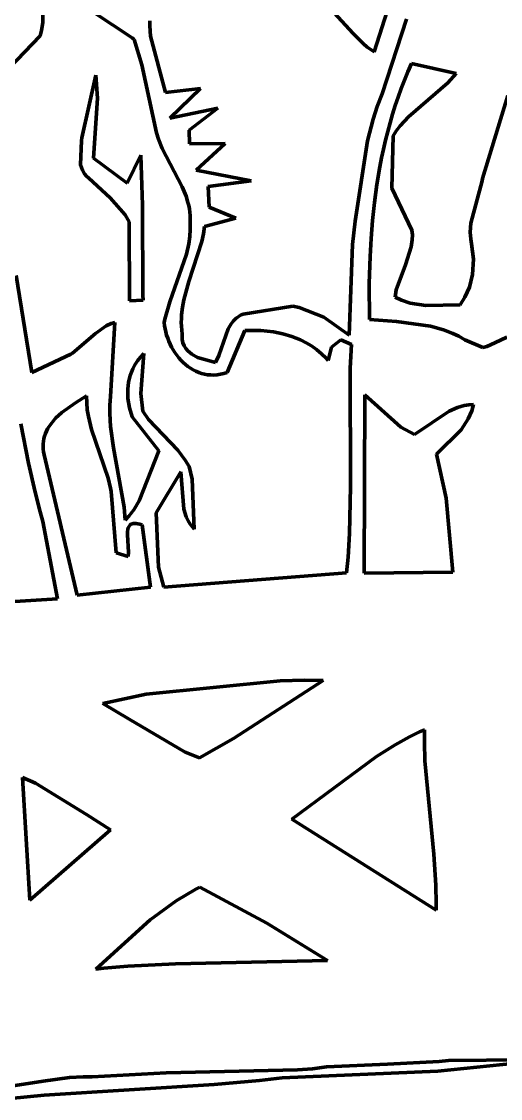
# Model space of a CAD drawing. Header units: millimetres. Extents: x 0 to 12.5, y 0 to 14.6.
# Drawn here: x 5.215 to 6.205, y 7.546 to 9.776 of the extents above; entities that cross this region are included whole.
import ezdxf

# ---------------------------------------------------------------- set-up
doc = ezdxf.new("R2010")
doc.units = ezdxf.units.MM
doc.layers.add('color#131313ff', color=7, linetype='CONTINUOUS', lineweight=100)
doc.layers.add('color#fcfcfcff', color=7, linetype='CONTINUOUS', lineweight=100)

msp = doc.modelspace()

# ---------------------------------------------------------------- linework, layer by layer
at = {"layer": 'color#131313ff'}
for p, q in [((5.2578, 9.8465), (5.2583, 9.7735)), ((5.976, 9.8141), (5.9441, 9.7132)), ((5.4434, 9.7421), (5.362, 9.796)), ((5.9006, 9.7512), (5.861, 9.7934)), ((5.2583, 9.7735), (5.256, 9.757)), ((5.48, 9.7771), (5.4797, 9.7665)), ((5.4797, 9.7665), (5.481, 9.7455)), ((5.9607, 9.6261), (6.0109, 9.7809)), ((5.2533, 9.7461), (5.1733, 9.6623)), ((5.256, 9.757), (5.2533, 9.7461)), ((5.4473, 9.7388), (5.4434, 9.7421)), ((5.481, 9.7455), (5.5123, 9.6288)), ((5.9209, 9.7304), (5.9006, 9.7512)), ((5.4635, 9.6863), (5.4473, 9.7388)), ((5.9297, 9.7229), (5.9209, 9.7304)), ((5.9392, 9.7162), (5.9297, 9.7229)), ((5.9441, 9.7132), (5.9392, 9.7162)), ((5.4934, 9.5451), (5.4635, 9.6863)), ((6.0212, 9.689), (6.0137, 9.6717)), ((6.1134, 9.6678), (6.0212, 9.689)), ((5.3393, 9.535), (5.3683, 9.6646)), ((5.3683, 9.6646), (5.3714, 9.6173)), ((6.0066, 9.6544), (5.9998, 9.6369)), ((6.0137, 9.6717), (6.0066, 9.6544)), ((6.0964, 9.649), (6.1134, 9.6678)), ((5.5123, 9.6288), (5.5848, 9.6371)), ((5.5848, 9.6371), (5.5215, 9.5753)), ((5.9998, 9.6369), (5.9935, 9.6193)), ((6.015, 9.5784), (6.0964, 9.649)), ((5.3714, 9.6173), (5.3637, 9.493)), ((5.9502, 9.6), (5.9607, 9.6261)), ((5.9935, 9.6193), (5.9876, 9.6016)), ((6.2204, 9.6223), (6.168, 9.4508)), ((5.5215, 9.5753), (5.6206, 9.5965)), ((5.6206, 9.5965), (5.5615, 9.5507)), ((5.9415, 9.5735), (5.9502, 9.6)), ((5.9876, 9.6016), (5.982, 9.5838)), ((5.9301, 9.5285), (5.9415, 9.5735)), ((5.9768, 9.5659), (5.9719, 9.5479)), ((5.982, 9.5838), (5.9768, 9.5659)), ((5.9978, 9.56), (6.015, 9.5784)), ((5.4976, 9.5321), (5.4934, 9.5451)), ((5.5615, 9.5507), (5.5618, 9.5224)), ((5.9719, 9.5479), (5.9674, 9.5298)), ((5.983, 9.5394), (5.9901, 9.55)), ((5.9901, 9.55), (5.9978, 9.56)), ((5.3368, 9.4793), (5.3386, 9.5292)), ((5.3386, 9.5292), (5.3393, 9.535)), ((5.5055, 9.5131), (5.4976, 9.5321)), ((5.5618, 9.5224), (5.6355, 9.5229)), ((5.6355, 9.5229), (5.5759, 9.4678)), ((5.9049, 9.3627), (5.9301, 9.5285)), ((5.9674, 9.5298), (5.9632, 9.5117)), ((5.9805, 9.4305), (5.983, 9.5394)), ((5.4327, 9.4413), (5.4614, 9.4989)), ((5.4614, 9.4989), (5.4646, 9.3956)), ((5.5471, 9.4333), (5.5055, 9.5131)), ((5.9632, 9.5117), (5.9593, 9.4934)), ((5.3404, 9.4679), (5.3368, 9.4793)), ((5.3637, 9.493), (5.4327, 9.4413)), ((5.9558, 9.4751), (5.9496, 9.4383)), ((5.9593, 9.4934), (5.9558, 9.4751)), ((5.3449, 9.4602), (5.3404, 9.4679)), ((5.349, 9.4555), (5.3449, 9.4602)), ((5.3539, 9.4513), (5.349, 9.4555)), ((5.5759, 9.4678), (5.6893, 9.4459)), ((5.3978, 9.4104), (5.3539, 9.4513)), ((5.5548, 9.4144), (5.5471, 9.4333)), ((5.6893, 9.4459), (5.6007, 9.4345)), ((5.6007, 9.4345), (5.6029, 9.3911)), ((5.9496, 9.4383), (5.9445, 9.4013)), ((6.0221, 9.3441), (5.9805, 9.4305)), ((6.1671, 9.4461), (6.1441, 9.3585)), ((6.168, 9.4508), (6.1671, 9.4461)), ((5.4287, 9.3756), (5.3978, 9.4104)), ((5.5588, 9.4014), (5.5548, 9.4144)), ((5.4646, 9.3956), (5.4655, 9.2094)), ((5.5603, 9.3948), (5.5588, 9.4014)), ((5.5616, 9.3881), (5.5603, 9.3948)), ((5.5626, 9.3813), (5.5616, 9.3881)), ((5.6029, 9.3911), (5.6579, 9.3685)), ((5.9445, 9.4013), (5.9405, 9.3641)), ((5.437, 9.3608), (5.4287, 9.3756)), ((5.5632, 9.3744), (5.5626, 9.3813)), ((5.5634, 9.3674), (5.5632, 9.3744)), ((5.5632, 9.3603), (5.5634, 9.3674)), ((5.6579, 9.3685), (5.5931, 9.3515)), ((5.9405, 9.3641), (5.9375, 9.3268)), ((5.4381, 9.1973), (5.437, 9.3608)), ((5.5625, 9.3304), (5.5635, 9.3452)), ((5.5635, 9.3527), (5.5632, 9.3603)), ((5.5635, 9.3452), (5.5635, 9.3527)), ((5.5931, 9.3515), (5.5906, 9.3359)), ((5.8991, 9.3141), (5.9049, 9.3627)), ((6.023, 9.334), (6.0221, 9.3441)), ((6.1441, 9.3585), (6.1427, 9.3397)), ((5.5605, 9.3158), (5.5625, 9.3304)), ((5.5872, 9.3205), (5.5608, 9.2374)), ((5.5906, 9.3359), (5.5872, 9.3205)), ((5.9375, 9.3268), (5.9354, 9.2894)), ((6.0207, 9.3096), (6.0228, 9.3241)), ((6.0228, 9.3241), (6.023, 9.334)), ((6.1427, 9.3397), (6.1436, 9.3254)), ((6.1436, 9.3254), (6.1453, 9.3157)), ((5.5557, 9.2941), (5.5605, 9.3158)), ((5.892, 9.1264), (5.8991, 9.3141)), ((6.0084, 9.2719), (6.0207, 9.3096)), ((6.1453, 9.3157), (6.1491, 9.2836)), ((5.5215, 9.1955), (5.5557, 9.2941)), ((5.9354, 9.2894), (5.9338, 9.2333)), ((6.1491, 9.2836), (6.1473, 9.2519)), ((5.9897, 9.22), (6.0084, 9.2719)), ((6.1473, 9.2519), (6.1408, 9.2256)), ((5.2035, 9.2499), (5.2361, 9.0493)), ((5.5608, 9.2374), (5.5503, 9.1994)), ((5.9338, 9.2333), (5.9342, 9.1587)), ((5.4655, 9.2094), (5.4663, 9.1991)), ((5.9872, 9.2053), (5.9897, 9.22)), ((6.1408, 9.2256), (6.1317, 9.2048)), ((5.4663, 9.1991), (5.4381, 9.1973)), ((5.5112, 9.1598), (5.5215, 9.1955)), ((5.5503, 9.1994), (5.5474, 9.1841)), ((5.6732, 9.17), (5.7757, 9.1863)), ((5.7757, 9.1863), (5.7891, 9.1834)), ((6.0002, 9.1989), (5.9872, 9.2053)), ((6.0181, 9.1929), (6.0002, 9.1989)), ((6.0506, 9.1878), (6.0181, 9.1929)), ((6.1218, 9.189), (6.0506, 9.1878)), ((6.1317, 9.2048), (6.1218, 9.189)), ((5.5456, 9.1685), (5.5451, 9.1607)), ((5.5474, 9.1841), (5.5456, 9.1685)), ((5.6585, 9.1616), (5.6618, 9.164)), ((5.6618, 9.164), (5.6653, 9.1663)), ((5.6653, 9.1663), (5.6691, 9.1683)), ((5.6691, 9.1683), (5.6732, 9.17)), ((5.7891, 9.1834), (5.84, 9.1636)), ((5.84, 9.1636), (5.892, 9.1264)), ((5.3673, 9.1299), (5.3893, 9.1456)), ((5.3893, 9.1456), (5.4001, 9.1504)), ((5.4078, 9.1527), (5.3985, 8.9998)), ((5.4001, 9.1504), (5.4078, 9.1527)), ((5.5096, 9.1525), (5.5112, 9.1598)), ((5.5104, 9.146), (5.5096, 9.1525)), ((5.5115, 9.1395), (5.5104, 9.146)), ((5.5451, 9.1607), (5.545, 9.1528)), ((5.545, 9.1528), (5.5452, 9.1448)), ((5.5452, 9.1448), (5.5458, 9.1367)), ((5.6417, 9.1397), (5.6478, 9.15)), ((5.6478, 9.15), (5.6527, 9.1561)), ((5.6527, 9.1561), (5.6585, 9.1616)), ((5.9342, 9.1587), (5.9902, 9.1547)), ((5.9902, 9.1547), (6.0601, 9.1451)), ((6.0601, 9.1451), (6.0871, 9.1377)), ((5.3198, 9.0891), (5.3673, 9.1299)), ((5.5129, 9.133), (5.5115, 9.1395)), ((5.5147, 9.1266), (5.5129, 9.133)), ((5.5168, 9.1202), (5.5147, 9.1266)), ((5.5192, 9.114), (5.5168, 9.1202)), ((5.5458, 9.1367), (5.5468, 9.1286)), ((5.5468, 9.1286), (5.5465, 9.1247)), ((5.5465, 9.1247), (5.5466, 9.1209)), ((5.5466, 9.1209), (5.5469, 9.1173)), ((5.6225, 9.0845), (5.6417, 9.1397)), ((5.6762, 9.136), (5.6398, 9.0493)), ((5.7092, 9.1359), (5.6762, 9.136)), ((5.7354, 9.1332), (5.7092, 9.1359)), ((5.7547, 9.1293), (5.7354, 9.1332)), ((5.7734, 9.1238), (5.7547, 9.1293)), ((5.7914, 9.1166), (5.7734, 9.1238)), ((6.0871, 9.1377), (6.1066, 9.1302)), ((6.1066, 9.1302), (6.1193, 9.1242)), ((6.1193, 9.1242), (6.1315, 9.1171)), ((6.1937, 9.1104), (6.2181, 9.1223)), ((5.522, 9.1078), (5.5192, 9.114)), ((5.525, 9.1018), (5.522, 9.1078)), ((5.5283, 9.096), (5.525, 9.1018)), ((5.5319, 9.0904), (5.5283, 9.096)), ((5.5469, 9.1173), (5.5475, 9.1138)), ((5.5475, 9.1138), (5.5484, 9.1105)), ((5.5484, 9.1105), (5.551, 9.1044)), ((5.551, 9.1044), (5.5545, 9.0988)), ((5.5545, 9.0988), (5.5588, 9.0939)), ((5.803, 9.1108), (5.7914, 9.1166)), ((5.8141, 9.1041), (5.803, 9.1108)), ((5.8247, 9.0966), (5.8141, 9.1041)), ((5.8349, 9.0881), (5.8247, 9.0966)), ((5.8554, 9.1013), (5.849, 9.0737)), ((5.8748, 9.1169), (5.8554, 9.1013)), ((5.8971, 9.1072), (5.8748, 9.1169)), ((5.8943, 9.0583), (5.8971, 9.1072)), ((6.1315, 9.1171), (6.1686, 9.1011)), ((6.1686, 9.1011), (6.177, 9.1033)), ((6.177, 9.1033), (6.1937, 9.1104)), ((5.2361, 9.0493), (5.3164, 9.0871)), ((5.3164, 9.0871), (5.3198, 9.0891)), ((5.4491, 9.0651), (5.4545, 9.0733)), ((5.4545, 9.0733), (5.4606, 9.081)), ((5.4606, 9.081), (5.4677, 9.0883)), ((5.4677, 9.0883), (5.4616, 9.0058)), ((5.5358, 9.0849), (5.5319, 9.0904)), ((5.5399, 9.0797), (5.5358, 9.0849)), ((5.5443, 9.0748), (5.5399, 9.0797)), ((5.5489, 9.0701), (5.5443, 9.0748)), ((5.5588, 9.0939), (5.5666, 9.0874)), ((5.5666, 9.0874), (5.5787, 9.0805)), ((5.5787, 9.0805), (5.6157, 9.0699)), ((5.6157, 9.0699), (5.6225, 9.0845)), ((5.8444, 9.0787), (5.8349, 9.0881)), ((5.849, 9.0737), (5.8444, 9.0787)), ((5.4395, 9.0432), (5.4447, 9.0566)), ((5.4447, 9.0566), (5.4491, 9.0651)), ((5.5538, 9.0658), (5.5489, 9.0701)), ((5.5588, 9.0618), (5.5538, 9.0658)), ((5.5641, 9.0581), (5.5588, 9.0618)), ((5.5696, 9.0548), (5.5641, 9.0581)), ((5.5752, 9.0518), (5.5696, 9.0548)), ((5.581, 9.0493), (5.5752, 9.0518)), ((5.8947, 8.8134), (5.8943, 9.0583)), ((5.4343, 9.0149), (5.436, 9.0292)), ((5.436, 9.0292), (5.4395, 9.0432)), ((5.587, 9.0473), (5.581, 9.0493)), ((5.5932, 9.0457), (5.587, 9.0473)), ((5.5995, 9.0446), (5.5932, 9.0457)), ((5.6059, 9.044), (5.5995, 9.0446)), ((5.6125, 9.0439), (5.6059, 9.044)), ((5.6192, 9.0444), (5.6125, 9.0439)), ((5.626, 9.0454), (5.6192, 9.0444)), ((5.6329, 9.0471), (5.626, 9.0454)), ((5.6398, 9.0493), (5.6329, 9.0471)), ((5.4345, 8.9955), (5.4343, 9.0149)), ((5.3258, 8.9867), (5.2977, 8.9662)), ((5.3491, 9.0008), (5.3258, 8.9867)), ((5.3493, 8.9863), (5.3491, 9.0008)), ((5.3506, 8.9721), (5.3493, 8.9863)), ((5.3985, 8.9998), (5.3972, 8.9818)), ((5.4375, 8.9761), (5.4345, 8.9955)), ((5.4616, 9.0058), (5.4655, 8.9688)), ((5.9247, 9.0027), (5.9229, 8.6341)), ((5.9988, 8.9357), (5.9247, 9.0027)), ((5.2977, 8.9662), (5.2851, 8.9543)), ((5.3528, 8.9582), (5.3506, 8.9721)), ((5.3972, 8.9818), (5.3971, 8.964)), ((5.3971, 8.964), (5.3987, 8.9374)), ((5.4432, 8.9572), (5.4375, 8.9761)), ((5.4655, 8.9688), (5.477, 8.9518)), ((6.0992, 8.969), (6.0273, 8.9207)), ((6.1165, 8.9768), (6.0992, 8.969)), ((6.1301, 8.9808), (6.1165, 8.9768)), ((6.1397, 8.9824), (6.1301, 8.9808)), ((6.1385, 8.9531), (6.1457, 8.9696)), ((6.1496, 8.983), (6.1397, 8.9824)), ((6.1457, 8.9696), (6.1496, 8.983)), ((5.2287, 8.8617), (5.2129, 8.9429)), ((5.2777, 8.9459), (5.2713, 8.9369)), ((5.2851, 8.9543), (5.2777, 8.9459)), ((5.3595, 8.9309), (5.3528, 8.9582)), ((5.4985, 8.887), (5.4432, 8.9572)), ((5.477, 8.9518), (5.5375, 8.8883)), ((6.1241, 8.9306), (6.1385, 8.9531)), ((5.2621, 8.9175), (5.2607, 8.9124)), ((5.2638, 8.9226), (5.2621, 8.9175)), ((5.266, 8.9275), (5.2638, 8.9226)), ((5.2685, 8.9323), (5.266, 8.9275)), ((5.2713, 8.9369), (5.2685, 8.9323)), ((5.3937, 8.8303), (5.3595, 8.9309)), ((5.3987, 8.9374), (5.4049, 8.8934)), ((6.0273, 8.9207), (5.9988, 8.9357)), ((6.0729, 8.8802), (6.1241, 8.9306)), ((5.2591, 8.9017), (5.259, 8.8962)), ((5.259, 8.8962), (5.2593, 8.8905)), ((5.2597, 8.9071), (5.2591, 8.9017)), ((5.2607, 8.9124), (5.2597, 8.9071)), ((5.2593, 8.8905), (5.2602, 8.8848)), ((5.2602, 8.8848), (5.2616, 8.8789)), ((5.2616, 8.8789), (5.3299, 8.5885)), ((5.4049, 8.8934), (5.427, 8.7704)), ((5.4577, 8.7837), (5.4985, 8.887)), ((5.5375, 8.8883), (5.5532, 8.868)), ((6.093, 8.7887), (6.0729, 8.8802)), ((5.2425, 8.8011), (5.2287, 8.8617)), ((5.5532, 8.868), (5.561, 8.8546)), ((5.561, 8.8546), (5.5676, 8.8283)), ((5.3985, 8.8096), (5.3937, 8.8303)), ((5.5442, 8.8434), (5.4931, 8.7587)), ((5.5505, 8.7662), (5.5442, 8.8434)), ((5.5676, 8.8283), (5.5717, 8.7247)), ((5.3997, 8.8026), (5.3985, 8.8096)), ((5.8929, 8.7156), (5.8947, 8.8134)), ((5.2528, 8.7609), (5.2425, 8.8011)), ((5.4102, 8.6756), (5.3997, 8.8026)), ((5.4465, 8.7649), (5.4577, 8.7837)), ((6.1065, 8.6357), (6.093, 8.7887)), ((5.427, 8.7704), (5.429, 8.7438)), ((5.4365, 8.7518), (5.4465, 8.7649)), ((5.5553, 8.7501), (5.5505, 8.7662)), ((5.2583, 8.7409), (5.2528, 8.7609)), ((5.2887, 8.5809), (5.2583, 8.7409)), ((5.429, 8.7438), (5.4365, 8.7518)), ((5.4931, 8.7587), (5.4976, 8.6464)), ((5.5589, 8.7424), (5.5553, 8.7501)), ((5.5633, 8.735), (5.5589, 8.7424)), ((5.4337, 8.7192), (5.4334, 8.7128)), ((5.4346, 8.7249), (5.4337, 8.7192)), ((5.4353, 8.7275), (5.4346, 8.7249)), ((5.4363, 8.7298), (5.4353, 8.7275)), ((5.4376, 8.7318), (5.4363, 8.7298)), ((5.4391, 8.7335), (5.4376, 8.7318)), ((5.4409, 8.7349), (5.4391, 8.7335)), ((5.443, 8.7359), (5.4409, 8.7349)), ((5.4455, 8.7366), (5.443, 8.7359)), ((5.4484, 8.7369), (5.4455, 8.7366)), ((5.4516, 8.7367), (5.4484, 8.7369)), ((5.4553, 8.7361), (5.4516, 8.7367)), ((5.4594, 8.7351), (5.4553, 8.7361)), ((5.4639, 8.7335), (5.4594, 8.7351)), ((5.4812, 8.605), (5.4639, 8.7335)), ((5.5686, 8.728), (5.5633, 8.735)), ((5.5717, 8.7247), (5.5686, 8.728)), ((5.4334, 8.7128), (5.4358, 8.6775)), ((5.8898, 8.6668), (5.8929, 8.7156)), ((5.4354, 8.6682), (5.4102, 8.6756)), ((5.4358, 8.6775), (5.4354, 8.6682)), ((5.8866, 8.6343), (5.8898, 8.6668)), ((5.4976, 8.6464), (5.5091, 8.605)), ((5.5091, 8.605), (5.8866, 8.6343)), ((5.9229, 8.6341), (6.1065, 8.6357)), ((5.3299, 8.5885), (5.4812, 8.605)), ((5.1534, 8.5725), (5.2887, 8.5809)), ((5.7495, 8.411), (5.4721, 8.3831)), ((5.653, 8.2915), (5.8382, 8.4115)), ((5.8001, 8.4123), (5.7495, 8.411)), ((5.8382, 8.4115), (5.8001, 8.4123)), ((5.4721, 8.3831), (5.3824, 8.3638)), ((5.3824, 8.3638), (5.437, 8.3317)), ((5.437, 8.3317), (5.5531, 8.2633)), ((6.0172, 8.2949), (5.9872, 8.2783)), ((6.0378, 8.305), (6.0172, 8.2949)), ((6.0483, 8.3097), (6.0378, 8.305)), ((6.0478, 8.2838), (6.0483, 8.3097)), ((5.5823, 8.2512), (5.653, 8.2915)), ((5.9872, 8.2783), (5.9485, 8.2541)), ((6.0486, 8.2451), (6.0478, 8.2838)), ((5.5531, 8.2633), (5.5823, 8.2512)), ((5.9485, 8.2541), (5.7737, 8.1246)), ((6.067, 8.0523), (6.0486, 8.2451)), ((5.2162, 8.2108), (5.2318, 7.9567)), ((5.2432, 8.1993), (5.2162, 8.2108)), ((5.3491, 8.1342), (5.2432, 8.1993)), ((5.3985, 8.1025), (5.3491, 8.1342)), ((5.7737, 8.1246), (6.072, 7.9364)), ((5.2318, 7.9567), (5.3985, 8.1025)), ((6.0715, 7.988), (6.067, 8.0523)), ((5.5832, 7.9839), (5.5749, 7.9795)), ((5.7219, 7.9095), (5.5832, 7.9839)), ((6.0722, 7.9493), (6.0715, 7.988)), ((5.5749, 7.9795), (5.5344, 7.9552)), ((5.5344, 7.9552), (5.4806, 7.9165)), ((6.072, 7.9364), (6.0722, 7.9493)), ((5.4806, 7.9165), (5.3683, 7.8143)), ((5.8472, 7.8322), (5.7219, 7.9095)), ((5.4342, 7.8203), (5.5332, 7.8248)), ((5.5332, 7.8248), (5.8472, 7.8322)), ((5.3683, 7.8143), (5.3848, 7.8161)), ((5.3848, 7.8161), (5.4342, 7.8203)), ((6.0974, 7.6253), (6.0781, 7.6227)), ((6.2541, 7.6263), (6.0974, 7.6253)), ((5.7853, 7.6054), (5.5139, 7.5993)), ((5.7534, 7.5889), (6.0759, 7.6026)), ((5.8165, 7.6079), (5.7853, 7.6054)), ((5.8454, 7.612), (5.8165, 7.6079)), ((5.9714, 7.6175), (5.8454, 7.612)), ((6.0781, 7.6227), (5.9714, 7.6175)), ((6.0759, 7.6026), (6.272, 7.6233)), ((5.259, 7.5824), (5.1218, 7.5606)), ((5.314, 7.5896), (5.259, 7.5824)), ((5.3417, 7.5911), (5.314, 7.5896)), ((5.3603, 7.5911), (5.3417, 7.5911)), ((5.5139, 7.5993), (5.3603, 7.5911)), ((5.6132, 7.5752), (5.7068, 7.5835)), ((5.7068, 7.5835), (5.7534, 7.5889)), ((5.2614, 7.553), (5.6132, 7.5752)), ((5.1913, 7.5464), (5.2614, 7.553))]:
    msp.add_line(p, q, dxfattribs=at)
at = {"layer": 'color#fcfcfcff'}
for p, q in [((5.2583, 9.7735), (5.2578, 9.8465)), ((5.9441, 9.7132), (5.976, 9.8141)), ((5.362, 9.796), (5.4434, 9.7421)), ((5.861, 9.7934), (5.9006, 9.7512)), ((5.256, 9.757), (5.2583, 9.7735)), ((5.4797, 9.7665), (5.48, 9.7771)), ((5.481, 9.7455), (5.4797, 9.7665)), ((6.0109, 9.7809), (5.9607, 9.6261)), ((5.1733, 9.6623), (5.2533, 9.7461)), ((5.2533, 9.7461), (5.256, 9.757)), ((5.4434, 9.7421), (5.4473, 9.7388)), ((5.5123, 9.6288), (5.481, 9.7455)), ((5.9006, 9.7512), (5.9209, 9.7304)), ((5.4473, 9.7388), (5.4635, 9.6863)), ((5.9209, 9.7304), (5.9297, 9.7229)), ((5.9297, 9.7229), (5.9392, 9.7162)), ((5.9392, 9.7162), (5.9441, 9.7132)), ((5.4635, 9.6863), (5.4934, 9.5451)), ((6.0137, 9.6717), (6.0212, 9.689)), ((6.0212, 9.689), (6.1134, 9.6678)), ((5.3683, 9.6646), (5.3393, 9.535)), ((5.3714, 9.6173), (5.3683, 9.6646)), ((5.9998, 9.6369), (6.0066, 9.6544)), ((6.0066, 9.6544), (6.0137, 9.6717)), ((6.1134, 9.6678), (6.0964, 9.649)), ((5.5848, 9.6371), (5.5123, 9.6288)), ((5.5215, 9.5753), (5.5848, 9.6371)), ((5.9935, 9.6193), (5.9998, 9.6369)), ((6.0964, 9.649), (6.015, 9.5784)), ((5.3637, 9.493), (5.3714, 9.6173)), ((5.9607, 9.6261), (5.9502, 9.6)), ((5.9876, 9.6016), (5.9935, 9.6193)), ((6.168, 9.4508), (6.2204, 9.6223)), ((5.6206, 9.5965), (5.5215, 9.5753)), ((5.5615, 9.5507), (5.6206, 9.5965)), ((5.9502, 9.6), (5.9415, 9.5735)), ((5.982, 9.5838), (5.9876, 9.6016)), ((5.9415, 9.5735), (5.9301, 9.5285)), ((5.9719, 9.5479), (5.9768, 9.5659)), ((5.9768, 9.5659), (5.982, 9.5838)), ((6.015, 9.5784), (5.9978, 9.56)), ((5.4934, 9.5451), (5.4976, 9.5321)), ((5.5618, 9.5224), (5.5615, 9.5507)), ((5.9674, 9.5298), (5.9719, 9.5479)), ((5.9901, 9.55), (5.983, 9.5394)), ((5.9978, 9.56), (5.9901, 9.55)), ((5.3386, 9.5292), (5.3368, 9.4793)), ((5.3393, 9.535), (5.3386, 9.5292)), ((5.4976, 9.5321), (5.5055, 9.5131)), ((5.6355, 9.5229), (5.5618, 9.5224)), ((5.5759, 9.4678), (5.6355, 9.5229)), ((5.9301, 9.5285), (5.9049, 9.3627)), ((5.9632, 9.5117), (5.9674, 9.5298)), ((5.983, 9.5394), (5.9805, 9.4305)), ((5.4614, 9.4989), (5.4327, 9.4413)), ((5.4646, 9.3956), (5.4614, 9.4989)), ((5.5055, 9.5131), (5.5471, 9.4333)), ((5.9593, 9.4934), (5.9632, 9.5117)), ((5.3368, 9.4793), (5.3404, 9.4679)), ((5.4327, 9.4413), (5.3637, 9.493)), ((5.9496, 9.4383), (5.9558, 9.4751)), ((5.9558, 9.4751), (5.9593, 9.4934)), ((5.3404, 9.4679), (5.3449, 9.4602)), ((5.3449, 9.4602), (5.349, 9.4555)), ((5.349, 9.4555), (5.3539, 9.4513)), ((5.6893, 9.4459), (5.5759, 9.4678)), ((5.3539, 9.4513), (5.3978, 9.4104)), ((5.5471, 9.4333), (5.5548, 9.4144)), ((5.6007, 9.4345), (5.6893, 9.4459)), ((5.6029, 9.3911), (5.6007, 9.4345)), ((5.9445, 9.4013), (5.9496, 9.4383)), ((5.9805, 9.4305), (6.0221, 9.3441)), ((6.1441, 9.3585), (6.1671, 9.4461)), ((6.1671, 9.4461), (6.168, 9.4508)), ((5.3978, 9.4104), (5.4287, 9.3756)), ((5.5548, 9.4144), (5.5588, 9.4014)), ((5.4655, 9.2094), (5.4646, 9.3956)), ((5.5588, 9.4014), (5.5603, 9.3948)), ((5.5603, 9.3948), (5.5616, 9.3881)), ((5.5616, 9.3881), (5.5626, 9.3813)), ((5.6579, 9.3685), (5.6029, 9.3911)), ((5.9405, 9.3641), (5.9445, 9.4013)), ((5.4287, 9.3756), (5.437, 9.3608)), ((5.5626, 9.3813), (5.5632, 9.3744)), ((5.5632, 9.3744), (5.5634, 9.3674)), ((5.5634, 9.3674), (5.5632, 9.3603)), ((5.5931, 9.3515), (5.6579, 9.3685)), ((5.9375, 9.3268), (5.9405, 9.3641)), ((5.437, 9.3608), (5.4381, 9.1973)), ((5.5635, 9.3452), (5.5625, 9.3304)), ((5.5632, 9.3603), (5.5635, 9.3527)), ((5.5635, 9.3527), (5.5635, 9.3452)), ((5.5906, 9.3359), (5.5931, 9.3515)), ((5.9049, 9.3627), (5.8991, 9.3141)), ((6.0221, 9.3441), (6.023, 9.334)), ((6.1427, 9.3397), (6.1441, 9.3585)), ((5.5625, 9.3304), (5.5605, 9.3158)), ((5.5608, 9.2374), (5.5872, 9.3205)), ((5.5872, 9.3205), (5.5906, 9.3359)), ((5.9354, 9.2894), (5.9375, 9.3268)), ((6.0228, 9.3241), (6.0207, 9.3096)), ((6.023, 9.334), (6.0228, 9.3241)), ((6.1436, 9.3254), (6.1427, 9.3397)), ((6.1453, 9.3157), (6.1436, 9.3254)), ((5.5605, 9.3158), (5.5557, 9.2941)), ((5.8991, 9.3141), (5.892, 9.1264)), ((6.0207, 9.3096), (6.0084, 9.2719)), ((6.1491, 9.2836), (6.1453, 9.3157)), ((5.5557, 9.2941), (5.5215, 9.1955)), ((5.9338, 9.2333), (5.9354, 9.2894)), ((6.1473, 9.2519), (6.1491, 9.2836)), ((6.0084, 9.2719), (5.9897, 9.22)), ((6.1408, 9.2256), (6.1473, 9.2519)), ((5.2361, 9.0493), (5.2035, 9.2499)), ((5.5503, 9.1994), (5.5608, 9.2374)), ((5.9342, 9.1587), (5.9338, 9.2333)), ((5.4663, 9.1991), (5.4655, 9.2094)), ((5.9897, 9.22), (5.9872, 9.2053)), ((6.1317, 9.2048), (6.1408, 9.2256)), ((5.4381, 9.1973), (5.4663, 9.1991)), ((5.5215, 9.1955), (5.5112, 9.1598)), ((5.5474, 9.1841), (5.5503, 9.1994)), ((5.7757, 9.1863), (5.6732, 9.17)), ((5.7891, 9.1834), (5.7757, 9.1863)), ((5.9872, 9.2053), (6.0002, 9.1989)), ((6.0002, 9.1989), (6.0181, 9.1929)), ((6.0181, 9.1929), (6.0506, 9.1878)), ((6.0506, 9.1878), (6.1218, 9.189)), ((6.1218, 9.189), (6.1317, 9.2048)), ((5.5451, 9.1607), (5.5456, 9.1685)), ((5.5456, 9.1685), (5.5474, 9.1841)), ((5.6618, 9.164), (5.6585, 9.1616)), ((5.6653, 9.1663), (5.6618, 9.164)), ((5.6691, 9.1683), (5.6653, 9.1663)), ((5.6732, 9.17), (5.6691, 9.1683)), ((5.84, 9.1636), (5.7891, 9.1834)), ((5.892, 9.1264), (5.84, 9.1636)), ((5.3893, 9.1456), (5.3673, 9.1299)), ((5.4001, 9.1504), (5.3893, 9.1456)), ((5.3985, 8.9998), (5.4078, 9.1527)), ((5.4078, 9.1527), (5.4001, 9.1504)), ((5.5112, 9.1598), (5.5096, 9.1525)), ((5.5096, 9.1525), (5.5104, 9.146)), ((5.5104, 9.146), (5.5115, 9.1395)), ((5.545, 9.1528), (5.5451, 9.1607)), ((5.5452, 9.1448), (5.545, 9.1528)), ((5.5458, 9.1367), (5.5452, 9.1448)), ((5.6478, 9.15), (5.6417, 9.1397)), ((5.6527, 9.1561), (5.6478, 9.15)), ((5.6585, 9.1616), (5.6527, 9.1561)), ((5.9902, 9.1547), (5.9342, 9.1587)), ((6.0601, 9.1451), (5.9902, 9.1547)), ((6.0871, 9.1377), (6.0601, 9.1451)), ((5.3673, 9.1299), (5.3198, 9.0891)), ((5.5115, 9.1395), (5.5129, 9.133)), ((5.5129, 9.133), (5.5147, 9.1266)), ((5.5147, 9.1266), (5.5168, 9.1202)), ((5.5168, 9.1202), (5.5192, 9.114)), ((5.5468, 9.1286), (5.5458, 9.1367)), ((5.5465, 9.1247), (5.5468, 9.1286)), ((5.5466, 9.1209), (5.5465, 9.1247)), ((5.5469, 9.1173), (5.5466, 9.1209)), ((5.6417, 9.1397), (5.6225, 9.0845)), ((5.6398, 9.0493), (5.6762, 9.136)), ((5.6762, 9.136), (5.7092, 9.1359)), ((5.7092, 9.1359), (5.7354, 9.1332)), ((5.7354, 9.1332), (5.7547, 9.1293)), ((5.7547, 9.1293), (5.7734, 9.1238)), ((5.7734, 9.1238), (5.7914, 9.1166)), ((6.1066, 9.1302), (6.0871, 9.1377)), ((6.1193, 9.1242), (6.1066, 9.1302)), ((6.1315, 9.1171), (6.1193, 9.1242)), ((6.2181, 9.1223), (6.1937, 9.1104)), ((5.5192, 9.114), (5.522, 9.1078)), ((5.522, 9.1078), (5.525, 9.1018)), ((5.525, 9.1018), (5.5283, 9.096)), ((5.5283, 9.096), (5.5319, 9.0904)), ((5.5475, 9.1138), (5.5469, 9.1173)), ((5.5484, 9.1105), (5.5475, 9.1138)), ((5.551, 9.1044), (5.5484, 9.1105)), ((5.5545, 9.0988), (5.551, 9.1044)), ((5.5588, 9.0939), (5.5545, 9.0988)), ((5.7914, 9.1166), (5.803, 9.1108)), ((5.803, 9.1108), (5.8141, 9.1041)), ((5.8141, 9.1041), (5.8247, 9.0966)), ((5.8247, 9.0966), (5.8349, 9.0881)), ((5.849, 9.0737), (5.8554, 9.1013)), ((5.8554, 9.1013), (5.8748, 9.1169)), ((5.8748, 9.1169), (5.8971, 9.1072)), ((5.8971, 9.1072), (5.8943, 9.0583)), ((6.1686, 9.1011), (6.1315, 9.1171)), ((6.177, 9.1033), (6.1686, 9.1011)), ((6.1937, 9.1104), (6.177, 9.1033)), ((5.3164, 9.0871), (5.2361, 9.0493)), ((5.3198, 9.0891), (5.3164, 9.0871)), ((5.4545, 9.0733), (5.4491, 9.0651)), ((5.4606, 9.081), (5.4545, 9.0733)), ((5.4677, 9.0883), (5.4606, 9.081)), ((5.4616, 9.0058), (5.4677, 9.0883)), ((5.5319, 9.0904), (5.5358, 9.0849)), ((5.5358, 9.0849), (5.5399, 9.0797)), ((5.5399, 9.0797), (5.5443, 9.0748)), ((5.5443, 9.0748), (5.5489, 9.0701)), ((5.5666, 9.0874), (5.5588, 9.0939)), ((5.5787, 9.0805), (5.5666, 9.0874)), ((5.6157, 9.0699), (5.5787, 9.0805)), ((5.6225, 9.0845), (5.6157, 9.0699)), ((5.8349, 9.0881), (5.8444, 9.0787)), ((5.8444, 9.0787), (5.849, 9.0737)), ((5.4447, 9.0566), (5.4395, 9.0432)), ((5.4491, 9.0651), (5.4447, 9.0566)), ((5.5489, 9.0701), (5.5538, 9.0658)), ((5.5538, 9.0658), (5.5588, 9.0618)), ((5.5588, 9.0618), (5.5641, 9.0581)), ((5.5641, 9.0581), (5.5696, 9.0548)), ((5.5696, 9.0548), (5.5752, 9.0518)), ((5.5752, 9.0518), (5.581, 9.0493)), ((5.8943, 9.0583), (5.8947, 8.8134)), ((5.436, 9.0292), (5.4343, 9.0149)), ((5.4395, 9.0432), (5.436, 9.0292)), ((5.581, 9.0493), (5.587, 9.0473)), ((5.587, 9.0473), (5.5932, 9.0457)), ((5.5932, 9.0457), (5.5995, 9.0446)), ((5.5995, 9.0446), (5.6059, 9.044)), ((5.6059, 9.044), (5.6125, 9.0439)), ((5.6125, 9.0439), (5.6192, 9.0444)), ((5.6192, 9.0444), (5.626, 9.0454)), ((5.626, 9.0454), (5.6329, 9.0471)), ((5.6329, 9.0471), (5.6398, 9.0493)), ((5.4343, 9.0149), (5.4345, 8.9955)), ((5.2977, 8.9662), (5.3258, 8.9867)), ((5.3258, 8.9867), (5.3491, 9.0008)), ((5.3491, 9.0008), (5.3493, 8.9863)), ((5.3493, 8.9863), (5.3506, 8.9721)), ((5.3972, 8.9818), (5.3985, 8.9998)), ((5.4345, 8.9955), (5.4375, 8.9761)), ((5.4655, 8.9688), (5.4616, 9.0058)), ((5.9229, 8.6341), (5.9247, 9.0027)), ((5.9247, 9.0027), (5.9988, 8.9357)), ((5.2851, 8.9543), (5.2977, 8.9662)), ((5.3506, 8.9721), (5.3528, 8.9582)), ((5.3971, 8.964), (5.3972, 8.9818)), ((5.3987, 8.9374), (5.3971, 8.964)), ((5.4375, 8.9761), (5.4432, 8.9572)), ((5.477, 8.9518), (5.4655, 8.9688)), ((6.0273, 8.9207), (6.0992, 8.969)), ((6.0992, 8.969), (6.1165, 8.9768)), ((6.1165, 8.9768), (6.1301, 8.9808)), ((6.1301, 8.9808), (6.1397, 8.9824)), ((6.1457, 8.9696), (6.1385, 8.9531)), ((6.1397, 8.9824), (6.1496, 8.983)), ((6.1496, 8.983), (6.1457, 8.9696)), ((5.2129, 8.9429), (5.2287, 8.8617)), ((5.2713, 8.9369), (5.2777, 8.9459)), ((5.2777, 8.9459), (5.2851, 8.9543)), ((5.3528, 8.9582), (5.3595, 8.9309)), ((5.4432, 8.9572), (5.4985, 8.887)), ((5.5375, 8.8883), (5.477, 8.9518)), ((6.1385, 8.9531), (6.1241, 8.9306)), ((5.2607, 8.9124), (5.2621, 8.9175)), ((5.2621, 8.9175), (5.2638, 8.9226)), ((5.2638, 8.9226), (5.266, 8.9275)), ((5.266, 8.9275), (5.2685, 8.9323)), ((5.2685, 8.9323), (5.2713, 8.9369)), ((5.3595, 8.9309), (5.3937, 8.8303)), ((5.4049, 8.8934), (5.3987, 8.9374)), ((5.9988, 8.9357), (6.0273, 8.9207)), ((6.1241, 8.9306), (6.0729, 8.8802)), ((5.259, 8.8962), (5.2591, 8.9017)), ((5.2593, 8.8905), (5.259, 8.8962)), ((5.2591, 8.9017), (5.2597, 8.9071)), ((5.2597, 8.9071), (5.2607, 8.9124)), ((5.2602, 8.8848), (5.2593, 8.8905)), ((5.2616, 8.8789), (5.2602, 8.8848)), ((5.3299, 8.5885), (5.2616, 8.8789)), ((5.427, 8.7704), (5.4049, 8.8934)), ((5.4985, 8.887), (5.4577, 8.7837)), ((5.5532, 8.868), (5.5375, 8.8883)), ((6.0729, 8.8802), (6.093, 8.7887)), ((5.2287, 8.8617), (5.2425, 8.8011)), ((5.561, 8.8546), (5.5532, 8.868)), ((5.5676, 8.8283), (5.561, 8.8546)), ((5.3937, 8.8303), (5.3985, 8.8096)), ((5.4931, 8.7587), (5.5442, 8.8434)), ((5.5442, 8.8434), (5.5505, 8.7662)), ((5.5717, 8.7247), (5.5676, 8.8283)), ((5.3985, 8.8096), (5.3997, 8.8026)), ((5.8947, 8.8134), (5.8929, 8.7156)), ((5.2425, 8.8011), (5.2528, 8.7609)), ((5.3997, 8.8026), (5.4102, 8.6756)), ((5.4577, 8.7837), (5.4465, 8.7649)), ((6.093, 8.7887), (6.1065, 8.6357)), ((5.429, 8.7438), (5.427, 8.7704)), ((5.4465, 8.7649), (5.4365, 8.7518)), ((5.5505, 8.7662), (5.5553, 8.7501)), ((5.2528, 8.7609), (5.2583, 8.7409)), ((5.2583, 8.7409), (5.2887, 8.5809)), ((5.4365, 8.7518), (5.429, 8.7438)), ((5.4976, 8.6464), (5.4931, 8.7587)), ((5.5553, 8.7501), (5.5589, 8.7424)), ((5.5589, 8.7424), (5.5633, 8.735)), ((5.4334, 8.7128), (5.4337, 8.7192)), ((5.4337, 8.7192), (5.4346, 8.7249)), ((5.4346, 8.7249), (5.4353, 8.7275)), ((5.4353, 8.7275), (5.4363, 8.7298)), ((5.4363, 8.7298), (5.4376, 8.7318)), ((5.4376, 8.7318), (5.4391, 8.7335)), ((5.4391, 8.7335), (5.4409, 8.7349)), ((5.4409, 8.7349), (5.443, 8.7359)), ((5.443, 8.7359), (5.4455, 8.7366)), ((5.4455, 8.7366), (5.4484, 8.7369)), ((5.4484, 8.7369), (5.4516, 8.7367)), ((5.4516, 8.7367), (5.4553, 8.7361)), ((5.4553, 8.7361), (5.4594, 8.7351)), ((5.4594, 8.7351), (5.4639, 8.7335)), ((5.4639, 8.7335), (5.4812, 8.605)), ((5.5633, 8.735), (5.5686, 8.728)), ((5.5686, 8.728), (5.5717, 8.7247)), ((5.4358, 8.6775), (5.4334, 8.7128)), ((5.8929, 8.7156), (5.8898, 8.6668)), ((5.4102, 8.6756), (5.4354, 8.6682)), ((5.4354, 8.6682), (5.4358, 8.6775)), ((5.8898, 8.6668), (5.8866, 8.6343)), ((5.5091, 8.605), (5.4976, 8.6464)), ((5.8866, 8.6343), (5.5091, 8.605)), ((6.1065, 8.6357), (5.9229, 8.6341)), ((5.4812, 8.605), (5.3299, 8.5885)), ((5.2887, 8.5809), (5.1534, 8.5725)), ((5.4721, 8.3831), (5.7495, 8.411)), ((5.8382, 8.4115), (5.653, 8.2915)), ((5.7495, 8.411), (5.8001, 8.4123)), ((5.8001, 8.4123), (5.8382, 8.4115)), ((5.3824, 8.3638), (5.4721, 8.3831)), ((5.437, 8.3317), (5.3824, 8.3638)), ((5.5531, 8.2633), (5.437, 8.3317)), ((5.9872, 8.2783), (6.0172, 8.2949)), ((6.0172, 8.2949), (6.0378, 8.305)), ((6.0378, 8.305), (6.0483, 8.3097)), ((6.0483, 8.3097), (6.0478, 8.2838)), ((5.653, 8.2915), (5.5823, 8.2512)), ((5.9485, 8.2541), (5.9872, 8.2783)), ((6.0478, 8.2838), (6.0486, 8.2451)), ((5.5823, 8.2512), (5.5531, 8.2633)), ((5.7737, 8.1246), (5.9485, 8.2541)), ((6.0486, 8.2451), (6.067, 8.0523)), ((5.2162, 8.2108), (5.2432, 8.1993)), ((5.2318, 7.9567), (5.2162, 8.2108)), ((5.2432, 8.1993), (5.3491, 8.1342)), ((5.3491, 8.1342), (5.3985, 8.1025)), ((6.072, 7.9364), (5.7737, 8.1246)), ((5.3985, 8.1025), (5.2318, 7.9567)), ((6.067, 8.0523), (6.0715, 7.988)), ((5.5749, 7.9795), (5.5832, 7.9839)), ((5.5832, 7.9839), (5.7219, 7.9095)), ((6.0715, 7.988), (6.0722, 7.9493)), ((5.5344, 7.9552), (5.5749, 7.9795)), ((5.4806, 7.9165), (5.5344, 7.9552)), ((6.0722, 7.9493), (6.072, 7.9364)), ((5.3683, 7.8143), (5.4806, 7.9165)), ((5.7219, 7.9095), (5.8472, 7.8322)), ((5.5332, 7.8248), (5.4342, 7.8203)), ((5.8472, 7.8322), (5.5332, 7.8248)), ((5.3848, 7.8161), (5.3683, 7.8143)), ((5.4342, 7.8203), (5.3848, 7.8161)), ((6.0781, 7.6227), (6.0974, 7.6253)), ((6.0974, 7.6253), (6.2541, 7.6263)), ((5.5139, 7.5993), (5.7853, 7.6054)), ((6.0759, 7.6026), (5.7534, 7.5889)), ((5.7853, 7.6054), (5.8165, 7.6079)), ((5.8165, 7.6079), (5.8454, 7.612)), ((5.8454, 7.612), (5.9714, 7.6175)), ((5.9714, 7.6175), (6.0781, 7.6227)), ((6.272, 7.6233), (6.0759, 7.6026)), ((5.1218, 7.5606), (5.259, 7.5824)), ((5.259, 7.5824), (5.314, 7.5896)), ((5.314, 7.5896), (5.3417, 7.5911)), ((5.3417, 7.5911), (5.3603, 7.5911)), ((5.3603, 7.5911), (5.5139, 7.5993)), ((5.7068, 7.5835), (5.6132, 7.5752)), ((5.7534, 7.5889), (5.7068, 7.5835)), ((5.6132, 7.5752), (5.2614, 7.553)), ((5.2614, 7.553), (5.1913, 7.5464))]:
    msp.add_line(p, q, dxfattribs=at)

doc.saveas('drawing.dxf')
